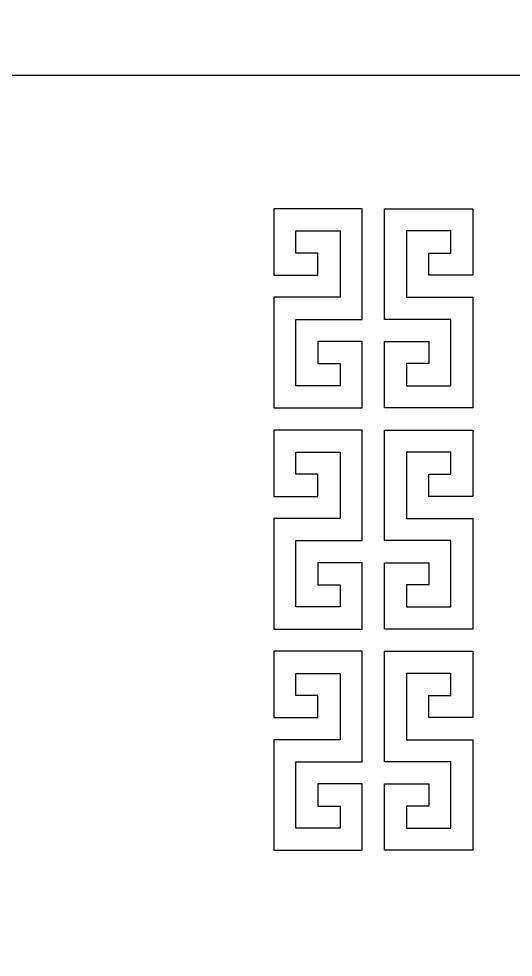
# Model space of a CAD drawing. Header units: centimetres. Extents: x -67.6 to -19.4, y -15.9 to 27.8.
# Drawn here: x -52.648 to -51.724, y -2.431 to -0.676 of the extents above; entities that cross this region are included whole.
import ezdxf

# ---------------------------------------------------------------- set-up
doc = ezdxf.new("R2010")
doc.units = ezdxf.units.CM
doc.header["$MEASUREMENT"] = 0
doc.layers.add('Layer 1', color=7, linetype='Continuous')

msp = doc.modelspace()

# ---------------------------------------------------------------- linework, layer by layer
at = {"layer": 'Layer 1', "color": 250, "lineweight": 25}
msp.add_open_spline([(-45.29952, -5.68124), (-45.29952, -5.68124), (-46.49952, -5.68124), (-46.49952, -5.68124), (-46.60952, -5.68124), (-46.69952, -5.59124), (-46.69952, -5.48124), (-46.69952, -5.48124), (-46.69952, -5.18124), (-46.69952, -5.18124), (-46.69952, -4.35624), (-47.37452, -3.68124), (-48.19952, -3.68124), (-48.19952, -3.68124), (-49.04952, -3.68124), (-49.04952, -3.68124), (-49.04952, -3.68124), (-49.04952, -3.38124), (-49.04952, -3.38124), (-49.04952, -3.38124), (-49.34952, -3.38124), (-49.34952, -3.38124), (-49.34952, -3.38124), (-49.34952, -3.68124), (-49.34952, -3.68124), (-49.34952, -3.68124), (-50.19952, -3.68124), (-50.19952, -3.68124), (-51.02452, -3.68124), (-51.69952, -4.35627), (-51.69952, -5.18124), (-51.69952, -5.18124), (-51.69952, -5.48124), (-51.69952, -5.48124), (-51.69952, -5.59124), (-51.78952, -5.68124), (-51.89952, -5.68124), (-51.89952, -5.68124), (-52.99952, -5.68124), (-52.99952, -5.68124), (-52.99952, -5.68124), (-52.99952, -3.68124), (-52.99952, -3.68124), (-52.99952, -3.68124), (-52.69952, -3.68124), (-52.69952, -3.68124), (-52.69952, -3.68124), (-52.69952, -1.28124), (-52.69952, -1.28124), (-52.69952, -1.28124), (-52.99952, -1.28124), (-52.99952, -1.28124), (-52.99952, -1.28124), (-52.99952, 1.45875), (-52.99952, 1.45875), (-52.99952, 1.45875), (-52.99952, 1.75875), (-52.99952, 1.75875), (-52.99952, 1.75875), (-52.99952, 5.21876), (-52.99952, 5.21876), (-52.99952, 5.21876), (-52.69952, 5.21876), (-52.69952, 5.21876), (-52.69952, 5.21876), (-52.69952, 6.71876), (-52.69952, 6.71876), (-52.69952, 6.71876), (-52.99952, 6.71876), (-52.99952, 6.71876), (-52.99952, 6.71876), (-52.99952, 9.11876), (-52.99952, 9.11876), (-52.99952, 9.11876), (-52.69952, 9.11876), (-52.69952, 9.11876), (-52.69952, 9.11876), (-52.69952, 9.71876), (-52.69952, 9.71876), (-52.69952, 9.71876), (-45.59952, 9.71876), (-45.59952, 9.71876)], degree=3, knots=[0, 0, 0, 0, 0.037037, 0.037037, 0.037037, 0.0740741, 0.0740741, 0.0740741, 0.1111111, 0.1111111, 0.1111111, 0.1481481, 0.1481481, 0.1481481, 0.1851852, 0.1851852, 0.1851852, 0.2222222, 0.2222222, 0.2222222, 0.2592593, 0.2592593, 0.2592593, 0.2962963, 0.2962963, 0.2962963, 0.3333333, 0.3333333, 0.3333333, 0.3703704, 0.3703704, 0.3703704, 0.4074074, 0.4074074, 0.4074074, 0.4444444, 0.4444444, 0.4444444, 0.4814815, 0.4814815, 0.4814815, 0.5185185, 0.5185185, 0.5185185, 0.5555556, 0.5555556, 0.5555556, 0.5925926, 0.5925926, 0.5925926, 0.6296296, 0.6296296, 0.6296296, 0.6666667, 0.6666667, 0.6666667, 0.7037037, 0.7037037, 0.7037037, 0.7407407, 0.7407407, 0.7407407, 0.7777778, 0.7777778, 0.7777778, 0.8148148, 0.8148148, 0.8148148, 0.8518519, 0.8518519, 0.8518519, 0.8888889, 0.8888889, 0.8888889, 0.9259259, 0.9259259, 0.9259259, 0.962963, 0.962963, 0.962963, 1, 1, 1, 1], dxfattribs=at)
at = {"layer": 'Layer 1', "color": 240, "lineweight": 25}
msp.add_open_spline([(-52.89952, -0.78124), (-52.89952, -0.78124), (-38.29952, -0.78124), (-38.29952, -0.78124)], degree=3, dxfattribs=at)
for points in [[(-52.17193, -1.03122), (-52.11676, -1.03122), (-52.06159, -1.03122), (-52.00642, -1.03122), (-52.00642, -1.10019), (-52.00642, -1.16915), (-52.00642, -1.23812), (-52.04779, -1.23812), (-52.08917, -1.23812), (-52.13055, -1.23812), (-52.13055, -1.2795), (-52.13055, -1.32088), (-52.13055, -1.36226), (-52.13055, -1.36226), (-52.04779, -1.36226), (-52.04779, -1.36226), (-52.04779, -1.36226), (-52.04779, -1.32088), (-52.04779, -1.32088), (-52.04779, -1.32088), (-52.08917, -1.32088), (-52.08917, -1.32088), (-52.08917, -1.32088), (-52.08917, -1.2795), (-52.08917, -1.2795), (-52.08917, -1.2795), (-52.00642, -1.2795), (-52.00642, -1.2795), (-52.00642, -1.32088), (-52.00642, -1.36226), (-52.00642, -1.40364), (-52.06159, -1.40364), (-52.11676, -1.40364), (-52.17193, -1.40364), (-52.17193, -1.33467), (-52.17193, -1.2657), (-52.17193, -1.19674), (-52.13055, -1.19674), (-52.08917, -1.19674), (-52.04779, -1.19674), (-52.04779, -1.15536), (-52.04779, -1.11398), (-52.04779, -1.0726), (-52.04779, -1.0726), (-52.13055, -1.0726), (-52.13055, -1.0726), (-52.13055, -1.0726), (-52.13055, -1.11398), (-52.13055, -1.11398), (-52.13055, -1.11398), (-52.08917, -1.11398), (-52.08917, -1.11398), (-52.08917, -1.11398), (-52.08917, -1.15536), (-52.08917, -1.15536), (-52.08917, -1.15536), (-52.17193, -1.15536), (-52.17193, -1.15536), (-52.17193, -1.11398), (-52.17193, -1.0726), (-52.17193, -1.03122)], [(-52.17193, -1.03122), (-52.11676, -1.03122), (-52.06159, -1.03122), (-52.00642, -1.03122), (-52.00642, -1.10019), (-52.00642, -1.16915), (-52.00642, -1.23812), (-52.04779, -1.23812), (-52.08917, -1.23812), (-52.13055, -1.23812), (-52.13055, -1.2795), (-52.13055, -1.32088), (-52.13055, -1.36226), (-52.13055, -1.36226), (-52.04779, -1.36226), (-52.04779, -1.36226), (-52.04779, -1.36226), (-52.04779, -1.32088), (-52.04779, -1.32088), (-52.04779, -1.32088), (-52.08917, -1.32088), (-52.08917, -1.32088), (-52.08917, -1.32088), (-52.08917, -1.2795), (-52.08917, -1.2795), (-52.08917, -1.2795), (-52.00642, -1.2795), (-52.00642, -1.2795), (-52.00642, -1.32088), (-52.00642, -1.36226), (-52.00642, -1.40364), (-52.06159, -1.40364), (-52.11676, -1.40364), (-52.17193, -1.40364), (-52.17193, -1.33467), (-52.17193, -1.2657), (-52.17193, -1.19674), (-52.13055, -1.19674), (-52.08917, -1.19674), (-52.04779, -1.19674), (-52.04779, -1.15536), (-52.04779, -1.11398), (-52.04779, -1.0726), (-52.04779, -1.0726), (-52.13055, -1.0726), (-52.13055, -1.0726), (-52.13055, -1.0726), (-52.13055, -1.11398), (-52.13055, -1.11398), (-52.13055, -1.11398), (-52.08917, -1.11398), (-52.08917, -1.11398), (-52.08917, -1.11398), (-52.08917, -1.15536), (-52.08917, -1.15536), (-52.08917, -1.15536), (-52.17193, -1.15536), (-52.17193, -1.15536), (-52.17193, -1.11398), (-52.17193, -1.0726), (-52.17193, -1.03122)], [(-51.79952, -1.03122), (-51.85469, -1.03122), (-51.90987, -1.03122), (-51.96504, -1.03122), (-51.96504, -1.10019), (-51.96504, -1.16915), (-51.96504, -1.23812), (-51.92366, -1.23812), (-51.88228, -1.23812), (-51.8409, -1.23812), (-51.8409, -1.2795), (-51.8409, -1.32088), (-51.8409, -1.36226), (-51.8409, -1.36226), (-51.92366, -1.36226), (-51.92366, -1.36226), (-51.92366, -1.36226), (-51.92366, -1.32088), (-51.92366, -1.32088), (-51.92366, -1.32088), (-51.88228, -1.32088), (-51.88228, -1.32088), (-51.88228, -1.32088), (-51.88228, -1.2795), (-51.88228, -1.2795), (-51.88228, -1.2795), (-51.96504, -1.2795), (-51.96504, -1.2795), (-51.96504, -1.32088), (-51.96504, -1.36226), (-51.96504, -1.40364), (-51.90987, -1.40364), (-51.85469, -1.40364), (-51.79952, -1.40364), (-51.79952, -1.33467), (-51.79952, -1.2657), (-51.79952, -1.19674), (-51.8409, -1.19674), (-51.88228, -1.19674), (-51.92366, -1.19674), (-51.92366, -1.15536), (-51.92366, -1.11398), (-51.92366, -1.0726), (-51.92366, -1.0726), (-51.8409, -1.0726), (-51.8409, -1.0726), (-51.8409, -1.0726), (-51.8409, -1.11398), (-51.8409, -1.11398), (-51.8409, -1.11398), (-51.88228, -1.11398), (-51.88228, -1.11398), (-51.88228, -1.11398), (-51.88228, -1.15536), (-51.88228, -1.15536), (-51.88228, -1.15536), (-51.79952, -1.15536), (-51.79952, -1.15536), (-51.79952, -1.11398), (-51.79952, -1.0726), (-51.79952, -1.03122)], [(-51.79952, -1.03122), (-51.85469, -1.03122), (-51.90987, -1.03122), (-51.96504, -1.03122), (-51.96504, -1.10019), (-51.96504, -1.16915), (-51.96504, -1.23812), (-51.92366, -1.23812), (-51.88228, -1.23812), (-51.8409, -1.23812), (-51.8409, -1.2795), (-51.8409, -1.32088), (-51.8409, -1.36226), (-51.8409, -1.36226), (-51.92366, -1.36226), (-51.92366, -1.36226), (-51.92366, -1.36226), (-51.92366, -1.32088), (-51.92366, -1.32088), (-51.92366, -1.32088), (-51.88228, -1.32088), (-51.88228, -1.32088), (-51.88228, -1.32088), (-51.88228, -1.2795), (-51.88228, -1.2795), (-51.88228, -1.2795), (-51.96504, -1.2795), (-51.96504, -1.2795), (-51.96504, -1.32088), (-51.96504, -1.36226), (-51.96504, -1.40364), (-51.90987, -1.40364), (-51.85469, -1.40364), (-51.79952, -1.40364), (-51.79952, -1.33467), (-51.79952, -1.2657), (-51.79952, -1.19674), (-51.8409, -1.19674), (-51.88228, -1.19674), (-51.92366, -1.19674), (-51.92366, -1.15536), (-51.92366, -1.11398), (-51.92366, -1.0726), (-51.92366, -1.0726), (-51.8409, -1.0726), (-51.8409, -1.0726), (-51.8409, -1.0726), (-51.8409, -1.11398), (-51.8409, -1.11398), (-51.8409, -1.11398), (-51.88228, -1.11398), (-51.88228, -1.11398), (-51.88228, -1.11398), (-51.88228, -1.15536), (-51.88228, -1.15536), (-51.88228, -1.15536), (-51.79952, -1.15536), (-51.79952, -1.15536), (-51.79952, -1.11398), (-51.79952, -1.0726), (-51.79952, -1.03122)], [(-52.17193, -1.44501), (-52.11676, -1.44501), (-52.06159, -1.44501), (-52.00642, -1.44501), (-52.00642, -1.51398), (-52.00642, -1.58295), (-52.00642, -1.65191), (-52.04779, -1.65191), (-52.08917, -1.65191), (-52.13055, -1.65191), (-52.13055, -1.69329), (-52.13055, -1.73467), (-52.13055, -1.77605), (-52.13055, -1.77605), (-52.04779, -1.77605), (-52.04779, -1.77605), (-52.04779, -1.77605), (-52.04779, -1.73467), (-52.04779, -1.73467), (-52.04779, -1.73467), (-52.08917, -1.73467), (-52.08917, -1.73467), (-52.08917, -1.73467), (-52.08917, -1.69329), (-52.08917, -1.69329), (-52.08917, -1.69329), (-52.00642, -1.69329), (-52.00642, -1.69329), (-52.00642, -1.73467), (-52.00642, -1.77605), (-52.00642, -1.81743), (-52.06159, -1.81743), (-52.11676, -1.81743), (-52.17193, -1.81743), (-52.17193, -1.74846), (-52.17193, -1.6795), (-52.17193, -1.61053), (-52.13055, -1.61053), (-52.08917, -1.61053), (-52.04779, -1.61053), (-52.04779, -1.56915), (-52.04779, -1.52777), (-52.04779, -1.48639), (-52.04779, -1.48639), (-52.13055, -1.48639), (-52.13055, -1.48639), (-52.13055, -1.48639), (-52.13055, -1.52777), (-52.13055, -1.52777), (-52.13055, -1.52777), (-52.08917, -1.52777), (-52.08917, -1.52777), (-52.08917, -1.52777), (-52.08917, -1.56915), (-52.08917, -1.56915), (-52.08917, -1.56915), (-52.17193, -1.56915), (-52.17193, -1.56915), (-52.17193, -1.52777), (-52.17193, -1.48639), (-52.17193, -1.44501)], [(-52.17193, -1.44501), (-52.11676, -1.44501), (-52.06159, -1.44501), (-52.00642, -1.44501), (-52.00642, -1.51398), (-52.00642, -1.58295), (-52.00642, -1.65191), (-52.04779, -1.65191), (-52.08917, -1.65191), (-52.13055, -1.65191), (-52.13055, -1.69329), (-52.13055, -1.73467), (-52.13055, -1.77605), (-52.13055, -1.77605), (-52.04779, -1.77605), (-52.04779, -1.77605), (-52.04779, -1.77605), (-52.04779, -1.73467), (-52.04779, -1.73467), (-52.04779, -1.73467), (-52.08917, -1.73467), (-52.08917, -1.73467), (-52.08917, -1.73467), (-52.08917, -1.69329), (-52.08917, -1.69329), (-52.08917, -1.69329), (-52.00642, -1.69329), (-52.00642, -1.69329), (-52.00642, -1.73467), (-52.00642, -1.77605), (-52.00642, -1.81743), (-52.06159, -1.81743), (-52.11676, -1.81743), (-52.17193, -1.81743), (-52.17193, -1.74846), (-52.17193, -1.6795), (-52.17193, -1.61053), (-52.13055, -1.61053), (-52.08917, -1.61053), (-52.04779, -1.61053), (-52.04779, -1.56915), (-52.04779, -1.52777), (-52.04779, -1.48639), (-52.04779, -1.48639), (-52.13055, -1.48639), (-52.13055, -1.48639), (-52.13055, -1.48639), (-52.13055, -1.52777), (-52.13055, -1.52777), (-52.13055, -1.52777), (-52.08917, -1.52777), (-52.08917, -1.52777), (-52.08917, -1.52777), (-52.08917, -1.56915), (-52.08917, -1.56915), (-52.08917, -1.56915), (-52.17193, -1.56915), (-52.17193, -1.56915), (-52.17193, -1.52777), (-52.17193, -1.48639), (-52.17193, -1.44501)], [(-51.79952, -1.44501), (-51.85469, -1.44501), (-51.90987, -1.44501), (-51.96504, -1.44501), (-51.96504, -1.51398), (-51.96504, -1.58295), (-51.96504, -1.65191), (-51.92366, -1.65191), (-51.88228, -1.65191), (-51.8409, -1.65191), (-51.8409, -1.69329), (-51.8409, -1.73467), (-51.8409, -1.77605), (-51.8409, -1.77605), (-51.92366, -1.77605), (-51.92366, -1.77605), (-51.92366, -1.77605), (-51.92366, -1.73467), (-51.92366, -1.73467), (-51.92366, -1.73467), (-51.88228, -1.73467), (-51.88228, -1.73467), (-51.88228, -1.73467), (-51.88228, -1.69329), (-51.88228, -1.69329), (-51.88228, -1.69329), (-51.96504, -1.69329), (-51.96504, -1.69329), (-51.96504, -1.73467), (-51.96504, -1.77605), (-51.96504, -1.81743), (-51.90987, -1.81743), (-51.85469, -1.81743), (-51.79952, -1.81743), (-51.79952, -1.74846), (-51.79952, -1.6795), (-51.79952, -1.61053), (-51.8409, -1.61053), (-51.88228, -1.61053), (-51.92366, -1.61053), (-51.92366, -1.56915), (-51.92366, -1.52777), (-51.92366, -1.48639), (-51.92366, -1.48639), (-51.8409, -1.48639), (-51.8409, -1.48639), (-51.8409, -1.48639), (-51.8409, -1.52777), (-51.8409, -1.52777), (-51.8409, -1.52777), (-51.88228, -1.52777), (-51.88228, -1.52777), (-51.88228, -1.52777), (-51.88228, -1.56915), (-51.88228, -1.56915), (-51.88228, -1.56915), (-51.79952, -1.56915), (-51.79952, -1.56915), (-51.79952, -1.52777), (-51.79952, -1.48639), (-51.79952, -1.44501)], [(-51.79952, -1.44501), (-51.85469, -1.44501), (-51.90987, -1.44501), (-51.96504, -1.44501), (-51.96504, -1.51398), (-51.96504, -1.58295), (-51.96504, -1.65191), (-51.92366, -1.65191), (-51.88228, -1.65191), (-51.8409, -1.65191), (-51.8409, -1.69329), (-51.8409, -1.73467), (-51.8409, -1.77605), (-51.8409, -1.77605), (-51.92366, -1.77605), (-51.92366, -1.77605), (-51.92366, -1.77605), (-51.92366, -1.73467), (-51.92366, -1.73467), (-51.92366, -1.73467), (-51.88228, -1.73467), (-51.88228, -1.73467), (-51.88228, -1.73467), (-51.88228, -1.69329), (-51.88228, -1.69329), (-51.88228, -1.69329), (-51.96504, -1.69329), (-51.96504, -1.69329), (-51.96504, -1.73467), (-51.96504, -1.77605), (-51.96504, -1.81743), (-51.90987, -1.81743), (-51.85469, -1.81743), (-51.79952, -1.81743), (-51.79952, -1.74846), (-51.79952, -1.6795), (-51.79952, -1.61053), (-51.8409, -1.61053), (-51.88228, -1.61053), (-51.92366, -1.61053), (-51.92366, -1.56915), (-51.92366, -1.52777), (-51.92366, -1.48639), (-51.92366, -1.48639), (-51.8409, -1.48639), (-51.8409, -1.48639), (-51.8409, -1.48639), (-51.8409, -1.52777), (-51.8409, -1.52777), (-51.8409, -1.52777), (-51.88228, -1.52777), (-51.88228, -1.52777), (-51.88228, -1.52777), (-51.88228, -1.56915), (-51.88228, -1.56915), (-51.88228, -1.56915), (-51.79952, -1.56915), (-51.79952, -1.56915), (-51.79952, -1.52777), (-51.79952, -1.48639), (-51.79952, -1.44501)], [(-52.17193, -1.85881), (-52.11676, -1.85881), (-52.06159, -1.85881), (-52.00642, -1.85881), (-52.00642, -1.92777), (-52.00642, -1.99674), (-52.00642, -2.06571), (-52.04779, -2.06571), (-52.08917, -2.06571), (-52.13055, -2.06571), (-52.13055, -2.10708), (-52.13055, -2.14846), (-52.13055, -2.18984), (-52.13055, -2.18984), (-52.04779, -2.18984), (-52.04779, -2.18984), (-52.04779, -2.18984), (-52.04779, -2.14846), (-52.04779, -2.14846), (-52.04779, -2.14846), (-52.08917, -2.14846), (-52.08917, -2.14846), (-52.08917, -2.14846), (-52.08917, -2.10708), (-52.08917, -2.10708), (-52.08917, -2.10708), (-52.00642, -2.10708), (-52.00642, -2.10708), (-52.00642, -2.14846), (-52.00642, -2.18984), (-52.00642, -2.23122), (-52.06159, -2.23122), (-52.11676, -2.23122), (-52.17193, -2.23122), (-52.17193, -2.16226), (-52.17193, -2.09329), (-52.17193, -2.02433), (-52.13055, -2.02433), (-52.08917, -2.02433), (-52.04779, -2.02433), (-52.04779, -1.98295), (-52.04779, -1.94157), (-52.04779, -1.90019), (-52.04779, -1.90019), (-52.13055, -1.90019), (-52.13055, -1.90019), (-52.13055, -1.90019), (-52.13055, -1.94157), (-52.13055, -1.94157), (-52.13055, -1.94157), (-52.08917, -1.94157), (-52.08917, -1.94157), (-52.08917, -1.94157), (-52.08917, -1.98295), (-52.08917, -1.98295), (-52.08917, -1.98295), (-52.17193, -1.98295), (-52.17193, -1.98295), (-52.17193, -1.94157), (-52.17193, -1.90019), (-52.17193, -1.85881)], [(-52.17193, -1.85881), (-52.11676, -1.85881), (-52.06159, -1.85881), (-52.00642, -1.85881), (-52.00642, -1.92777), (-52.00642, -1.99674), (-52.00642, -2.06571), (-52.04779, -2.06571), (-52.08917, -2.06571), (-52.13055, -2.06571), (-52.13055, -2.10708), (-52.13055, -2.14846), (-52.13055, -2.18984), (-52.13055, -2.18984), (-52.04779, -2.18984), (-52.04779, -2.18984), (-52.04779, -2.18984), (-52.04779, -2.14846), (-52.04779, -2.14846), (-52.04779, -2.14846), (-52.08917, -2.14846), (-52.08917, -2.14846), (-52.08917, -2.14846), (-52.08917, -2.10708), (-52.08917, -2.10708), (-52.08917, -2.10708), (-52.00642, -2.10708), (-52.00642, -2.10708), (-52.00642, -2.14846), (-52.00642, -2.18984), (-52.00642, -2.23122), (-52.06159, -2.23122), (-52.11676, -2.23122), (-52.17193, -2.23122), (-52.17193, -2.16226), (-52.17193, -2.09329), (-52.17193, -2.02433), (-52.13055, -2.02433), (-52.08917, -2.02433), (-52.04779, -2.02433), (-52.04779, -1.98295), (-52.04779, -1.94157), (-52.04779, -1.90019), (-52.04779, -1.90019), (-52.13055, -1.90019), (-52.13055, -1.90019), (-52.13055, -1.90019), (-52.13055, -1.94157), (-52.13055, -1.94157), (-52.13055, -1.94157), (-52.08917, -1.94157), (-52.08917, -1.94157), (-52.08917, -1.94157), (-52.08917, -1.98295), (-52.08917, -1.98295), (-52.08917, -1.98295), (-52.17193, -1.98295), (-52.17193, -1.98295), (-52.17193, -1.94157), (-52.17193, -1.90019), (-52.17193, -1.85881)], [(-51.79952, -1.85881), (-51.85469, -1.85881), (-51.90987, -1.85881), (-51.96504, -1.85881), (-51.96504, -1.92777), (-51.96504, -1.99674), (-51.96504, -2.06571), (-51.92366, -2.06571), (-51.88228, -2.06571), (-51.8409, -2.06571), (-51.8409, -2.10708), (-51.8409, -2.14846), (-51.8409, -2.18984), (-51.8409, -2.18984), (-51.92366, -2.18984), (-51.92366, -2.18984), (-51.92366, -2.18984), (-51.92366, -2.14846), (-51.92366, -2.14846), (-51.92366, -2.14846), (-51.88228, -2.14846), (-51.88228, -2.14846), (-51.88228, -2.14846), (-51.88228, -2.10708), (-51.88228, -2.10708), (-51.88228, -2.10708), (-51.96504, -2.10708), (-51.96504, -2.10708), (-51.96504, -2.14846), (-51.96504, -2.18984), (-51.96504, -2.23122), (-51.90987, -2.23122), (-51.85469, -2.23122), (-51.79952, -2.23122), (-51.79952, -2.16226), (-51.79952, -2.09329), (-51.79952, -2.02433), (-51.8409, -2.02433), (-51.88228, -2.02433), (-51.92366, -2.02433), (-51.92366, -1.98295), (-51.92366, -1.94157), (-51.92366, -1.90019), (-51.92366, -1.90019), (-51.8409, -1.90019), (-51.8409, -1.90019), (-51.8409, -1.90019), (-51.8409, -1.94157), (-51.8409, -1.94157), (-51.8409, -1.94157), (-51.88228, -1.94157), (-51.88228, -1.94157), (-51.88228, -1.94157), (-51.88228, -1.98295), (-51.88228, -1.98295), (-51.88228, -1.98295), (-51.79952, -1.98295), (-51.79952, -1.98295), (-51.79952, -1.94157), (-51.79952, -1.90019), (-51.79952, -1.85881)], [(-51.79952, -1.85881), (-51.85469, -1.85881), (-51.90987, -1.85881), (-51.96504, -1.85881), (-51.96504, -1.92777), (-51.96504, -1.99674), (-51.96504, -2.06571), (-51.92366, -2.06571), (-51.88228, -2.06571), (-51.8409, -2.06571), (-51.8409, -2.10708), (-51.8409, -2.14846), (-51.8409, -2.18984), (-51.8409, -2.18984), (-51.92366, -2.18984), (-51.92366, -2.18984), (-51.92366, -2.18984), (-51.92366, -2.14846), (-51.92366, -2.14846), (-51.92366, -2.14846), (-51.88228, -2.14846), (-51.88228, -2.14846), (-51.88228, -2.14846), (-51.88228, -2.10708), (-51.88228, -2.10708), (-51.88228, -2.10708), (-51.96504, -2.10708), (-51.96504, -2.10708), (-51.96504, -2.14846), (-51.96504, -2.18984), (-51.96504, -2.23122), (-51.90987, -2.23122), (-51.85469, -2.23122), (-51.79952, -2.23122), (-51.79952, -2.16226), (-51.79952, -2.09329), (-51.79952, -2.02433), (-51.8409, -2.02433), (-51.88228, -2.02433), (-51.92366, -2.02433), (-51.92366, -1.98295), (-51.92366, -1.94157), (-51.92366, -1.90019), (-51.92366, -1.90019), (-51.8409, -1.90019), (-51.8409, -1.90019), (-51.8409, -1.90019), (-51.8409, -1.94157), (-51.8409, -1.94157), (-51.8409, -1.94157), (-51.88228, -1.94157), (-51.88228, -1.94157), (-51.88228, -1.94157), (-51.88228, -1.98295), (-51.88228, -1.98295), (-51.88228, -1.98295), (-51.79952, -1.98295), (-51.79952, -1.98295), (-51.79952, -1.94157), (-51.79952, -1.90019), (-51.79952, -1.85881)]]:
    msp.add_open_spline(points, degree=3, knots=[0, 0, 0, 0, 0.05, 0.05, 0.05, 0.1, 0.1, 0.1, 0.15, 0.15, 0.15, 0.2, 0.2, 0.2, 0.25, 0.25, 0.25, 0.3, 0.3, 0.3, 0.35, 0.35, 0.35, 0.4, 0.4, 0.4, 0.45, 0.45, 0.45, 0.5, 0.5, 0.5, 0.55, 0.55, 0.55, 0.6, 0.6, 0.6, 0.65, 0.65, 0.65, 0.7, 0.7, 0.7, 0.75, 0.75, 0.75, 0.8, 0.8, 0.8, 0.85, 0.85, 0.85, 0.9, 0.9, 0.9, 0.95, 0.95, 0.95, 1, 1, 1, 1], dxfattribs=at)

doc.saveas('drawing.dxf')
